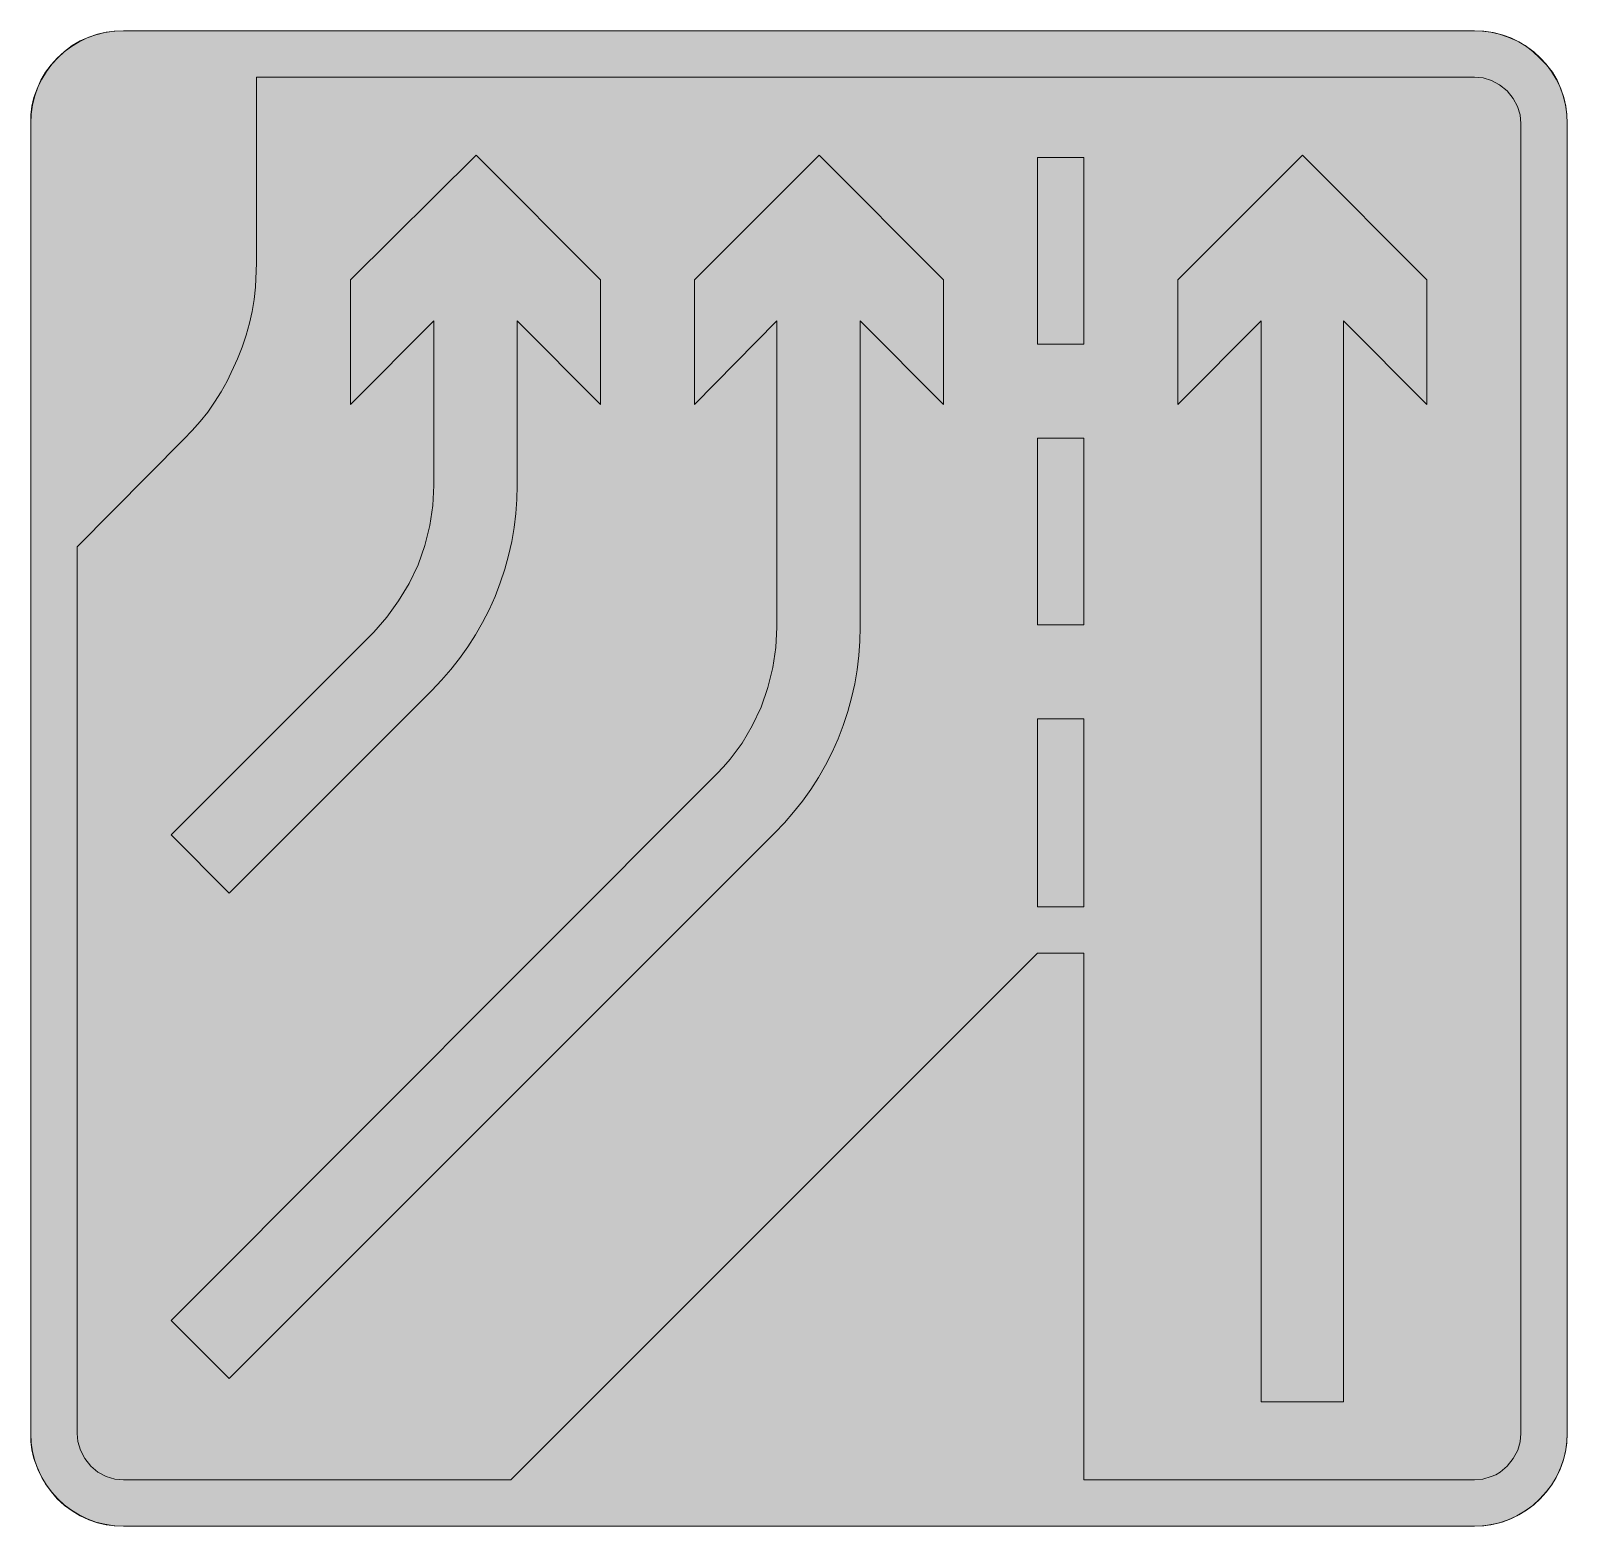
# Model space of a CAD drawing. Header units: metres. Extents: x 154 to 416, y 8 to 264.
import ezdxf

# ---------------------------------------------------------------- set-up
doc = ezdxf.new("R2010")
doc.units = ezdxf.units.M
for name, color, linetype, true_color in [('FILL_LIME_00FF00', 7, 'Continuous', 0x00ff00), ('FILL_WHITE_FFFFFF', 7, 'Continuous', 0xffffff), ('STROKE_LIME_00FF00', 7, 'Continuous', 0x00ff00)]:
    doc.layers.add(name, color=color, linetype=linetype, true_color=true_color)

msp = doc.modelspace()

# ---------------------------------------------------------------- hatches: boundary and pattern name
at = {"layer": 'FILL_LIME_00FF00', "true_color": 0x00ff00}
h = msp.add_hatch(color=7, dxfattribs=at)
h.dxf.hatch_style = 1
h.paths.add_polyline_path([(399.96, 255.6), (401.44, 255.46), (402.89, 255.04), (404.26, 254.31), (405.54, 253.26), (406.59, 251.98), (407.32, 250.6), (407.74, 249.16), (407.88, 247.68), (407.88, 24.3), (407.75, 22.86), (407.34, 21.42), (406.58, 20), (405.54, 18.72), (404.33, 17.68), (403.62, 17.25), (402.84, 16.92), (401.4, 16.51), (399.96, 16.38), (333.36, 16.38), (333.36, 106.2), (325.44, 106.2), (235.62, 16.38), (169.56, 16.38), (168.06, 16.52), (166.57, 16.94), (165.18, 17.67), (163.98, 18.72), (162.93, 20.02), (162.2, 21.44), (161.78, 22.9), (161.64, 24.3), (161.64, 175.5), (179.82, 193.86), (181.26, 195.32), (182.62, 196.86), (183.9, 198.47), (185.09, 200.16), (186.19, 201.91), (187.21, 203.73), (189, 207.54), (189.81, 209.57), (190.49, 211.59), (191.05, 213.62), (191.5, 215.66), (191.83, 217.71), (192.06, 219.77), (192.24, 223.92), (192.24, 255.6), (399.96, 255.6)])
at = {"layer": 'FILL_WHITE_FFFFFF', "true_color": 0xffffff}
h = msp.add_hatch(color=7, dxfattribs=at)
h.dxf.hatch_style = 1
h.paths.add_polyline_path([(399.96, 263.52), (401.34, 263.45), (402.77, 263.25), (404.24, 262.91), (405.72, 262.44), (407.2, 261.8), (408.62, 260.98), (409.95, 259.98), (411.12, 258.84), (412.26, 257.7), (413.26, 256.43), (414.08, 255.07), (414.72, 253.62), (415.19, 252.13), (415.53, 250.65), (415.73, 249.16), (415.8, 247.68), (415.8, 24.3), (415.73, 22.92), (415.53, 21.49), (415.19, 20.02), (414.72, 18.54), (414.08, 17.09), (413.26, 15.7), (412.26, 14.39), (411.12, 13.14), (409.95, 12.02), (408.62, 11.07), (407.2, 10.25), (405.72, 9.54), (404.24, 9.07), (402.77, 8.73), (401.34, 8.53), (399.96, 8.46), (169.56, 8.46), (168.08, 8.53), (166.59, 8.73), (165.11, 9.07), (163.62, 9.54), (162.17, 10.25), (160.79, 11.07), (159.47, 12.02), (158.22, 13.14), (157.18, 14.39), (156.24, 15.7), (155.44, 17.09), (154.8, 18.54), (154.25, 20.02), (153.92, 21.49), (153.76, 22.92), (153.72, 24.3), (153.72, 247.68), (153.76, 249.16), (153.92, 250.65), (154.25, 252.13), (154.8, 253.62), (155.44, 255.07), (156.24, 256.43), (157.18, 257.7), (158.22, 258.84), (159.47, 259.98), (160.79, 260.98), (162.17, 261.8), (163.62, 262.44), (165.11, 262.91), (166.59, 263.25), (168.08, 263.45), (169.56, 263.52), (399.96, 263.52)])
h = msp.add_hatch(color=7, dxfattribs=at)
h.dxf.hatch_style = 1
h.paths.add_polyline_path([(250.92, 221.04), (250.92, 199.8), (236.7, 214.02), (236.7, 185.94), (236.64, 183.57), (236.46, 181.19), (236.17, 178.8), (235.76, 176.42), (235.22, 174.05), (234.57, 171.69), (233.81, 169.35), (232.92, 167.04), (231.92, 164.78), (230.8, 162.59), (229.58, 160.47), (228.26, 158.42), (226.85, 156.45), (225.35, 154.56), (223.77, 152.75), (222.12, 151.02), (187.56, 116.46), (177.66, 126.36), (212.22, 160.92), (214.44, 163.48), (216.47, 166.27), (218.27, 169.27), (219.78, 172.44), (220.96, 175.74), (221.81, 179.12), (222.31, 182.54), (222.48, 185.94), (222.48, 214.02), (208.26, 199.8), (208.26, 221.04), (229.68, 242.28), (250.92, 221.04)])
h = msp.add_hatch(color=7, dxfattribs=at)
h.dxf.hatch_style = 1
h.paths.add_polyline_path([(309.42, 221.04), (309.42, 199.8), (295.2, 214.02), (295.2, 161.82), (295.14, 159.39), (294.96, 156.97), (294.67, 154.55), (294.26, 152.14), (293.72, 149.76), (293.07, 147.39), (292.31, 145.05), (291.42, 142.74), (290.42, 140.48), (289.3, 138.29), (288.08, 136.17), (286.76, 134.12), (285.35, 132.15), (283.85, 130.26), (282.27, 128.45), (280.62, 126.72), (187.56, 33.66), (177.66, 43.56), (270.72, 136.8), (271.9, 137.99), (273.02, 139.26), (275.04, 142), (276.8, 144.98), (278.28, 148.14), (279.46, 151.52), (280.31, 154.91), (280.81, 158.34), (280.98, 161.82), (280.98, 214.02), (266.94, 199.8), (266.94, 221.04), (288.18, 242.28), (309.42, 221.04)])
h = msp.add_hatch(color=7, dxfattribs=at)
h.dxf.hatch_style = 1
h.paths.add_polyline_path([(333.36, 241.92), (333.36, 210.06), (325.44, 210.06), (325.44, 241.92), (333.36, 241.92)])
h = msp.add_hatch(color=7, dxfattribs=at)
h.dxf.hatch_style = 1
h.paths.add_polyline_path([(391.86, 221.04), (391.86, 199.8), (377.64, 214.02), (377.64, 29.7), (363.6, 29.7), (363.6, 214.02), (349.38, 199.8), (349.38, 221.04), (370.62, 242.28), (391.86, 221.04)])
h = msp.add_hatch(color=7, dxfattribs=at)
h.dxf.hatch_style = 1
h.paths.add_polyline_path([(333.36, 194.04), (333.36, 162.18), (325.44, 162.18), (325.44, 194.04), (333.36, 194.04)])
h = msp.add_hatch(color=7, dxfattribs=at)
h.dxf.hatch_style = 1
h.paths.add_polyline_path([(333.36, 146.16), (333.36, 114.12), (325.44, 114.12), (325.44, 146.16), (333.36, 146.16)])

# ---------------------------------------------------------------- linework, layer by layer
at = {"layer": 'FILL_LIME_00FF00', "lineweight": 0, "true_color": 0x00ff00}
msp.add_lwpolyline([(399.96, 255.6), (401.44, 255.46), (402.89, 255.04), (404.26, 254.31), (405.54, 253.26), (406.59, 251.98), (407.32, 250.6), (407.74, 249.16), (407.88, 247.68), (407.88, 24.3), (407.75, 22.86), (407.34, 21.42), (406.58, 20), (405.54, 18.72), (404.33, 17.68), (403.62, 17.25), (402.84, 16.92), (401.4, 16.51), (399.96, 16.38), (333.36, 16.38), (333.36, 106.2), (325.44, 106.2), (235.62, 16.38), (169.56, 16.38), (168.06, 16.52), (166.57, 16.94), (165.18, 17.67), (163.98, 18.72), (162.93, 20.02), (162.2, 21.44), (161.78, 22.9), (161.64, 24.3), (161.64, 175.5), (179.82, 193.86), (181.26, 195.32), (182.62, 196.86), (183.9, 198.47), (185.09, 200.16), (186.19, 201.91), (187.21, 203.73), (189, 207.54), (189.81, 209.57), (190.49, 211.59), (191.05, 213.62), (191.5, 215.66), (191.83, 217.71), (192.06, 219.77), (192.24, 223.92), (192.24, 255.6)], close=True, dxfattribs=at)
at = {"layer": 'FILL_WHITE_FFFFFF', "lineweight": 0, "true_color": 0xffffff}
for points in [[(399.96, 263.52), (401.34, 263.45), (402.77, 263.25), (404.24, 262.91), (405.72, 262.44), (407.2, 261.8), (408.62, 260.98), (409.95, 259.98), (411.12, 258.84), (412.26, 257.7), (413.26, 256.43), (414.08, 255.07), (414.72, 253.62), (415.19, 252.13), (415.53, 250.65), (415.73, 249.16), (415.8, 247.68), (415.8, 24.3), (415.73, 22.92), (415.53, 21.49), (415.19, 20.02), (414.72, 18.54), (414.08, 17.09), (413.26, 15.7), (412.26, 14.39), (411.12, 13.14), (409.95, 12.02), (408.62, 11.07), (407.2, 10.25), (405.72, 9.54), (404.24, 9.07), (402.77, 8.73), (401.34, 8.53), (399.96, 8.46), (169.56, 8.46), (168.08, 8.53), (166.59, 8.73), (165.11, 9.07), (163.62, 9.54), (162.17, 10.25), (160.79, 11.07), (159.47, 12.02), (158.22, 13.14), (157.18, 14.39), (156.24, 15.7), (155.44, 17.09), (154.8, 18.54), (154.25, 20.02), (153.92, 21.49), (153.76, 22.92), (153.72, 24.3), (153.72, 247.68), (153.76, 249.16), (153.92, 250.65), (154.25, 252.13), (154.8, 253.62), (155.44, 255.07), (156.24, 256.43), (157.18, 257.7), (158.22, 258.84), (159.47, 259.98), (160.79, 260.98), (162.17, 261.8), (163.62, 262.44), (165.11, 262.91), (166.59, 263.25), (168.08, 263.45), (169.56, 263.52)], [(250.92, 221.04), (250.92, 199.8), (236.7, 214.02), (236.7, 185.94), (236.64, 183.57), (236.46, 181.19), (236.17, 178.8), (235.76, 176.42), (235.22, 174.05), (234.57, 171.69), (233.81, 169.35), (232.92, 167.04), (231.92, 164.78), (230.8, 162.59), (229.58, 160.47), (228.26, 158.42), (226.85, 156.45), (225.35, 154.56), (223.77, 152.75), (222.12, 151.02), (187.56, 116.46), (177.66, 126.36), (212.22, 160.92), (214.44, 163.48), (216.47, 166.27), (218.27, 169.27), (219.78, 172.44), (220.96, 175.74), (221.81, 179.12), (222.31, 182.54), (222.48, 185.94), (222.48, 214.02), (208.26, 199.8), (208.26, 221.04), (229.68, 242.28)], [(333.36, 241.92), (333.36, 210.06), (325.44, 210.06), (325.44, 241.92)], [(333.36, 194.04), (333.36, 162.18), (325.44, 162.18), (325.44, 194.04)], [(333.36, 146.16), (333.36, 114.12), (325.44, 114.12), (325.44, 146.16)]]:
    msp.add_lwpolyline(points, close=True, dxfattribs=at)
at = {"layer": 'FILL_WHITE_FFFFFF', "lineweight": 0, "true_color": 0x00ff00}
for points in [[(309.42, 221.04), (309.42, 199.8), (295.2, 214.02), (295.2, 161.82), (295.14, 159.39), (294.96, 156.97), (294.67, 154.55), (294.26, 152.14), (293.72, 149.76), (293.07, 147.39), (292.31, 145.05), (291.42, 142.74), (290.42, 140.48), (289.3, 138.29), (288.08, 136.17), (286.76, 134.12), (285.35, 132.15), (283.85, 130.26), (282.27, 128.45), (280.62, 126.72), (187.56, 33.66), (177.66, 43.56), (270.72, 136.8), (271.9, 137.99), (273.02, 139.26), (275.04, 142), (276.8, 144.98), (278.28, 148.14), (279.46, 151.52), (280.31, 154.91), (280.81, 158.34), (280.98, 161.82), (280.98, 214.02), (266.94, 199.8), (266.94, 221.04), (288.18, 242.28)], [(391.86, 221.04), (391.86, 199.8), (377.64, 214.02), (377.64, 29.7), (363.6, 29.7), (363.6, 214.02), (349.38, 199.8), (349.38, 221.04), (370.62, 242.28)]]:
    msp.add_lwpolyline(points, close=True, dxfattribs=at)
at = {"layer": 'STROKE_LIME_00FF00', "lineweight": 0, "true_color": 0x00ff00}
for points in [[(169.56, 263.52), (167.93, 263.44), (166.35, 263.2), (164.82, 262.81), (163.36, 262.29), (161.98, 261.62), (160.67, 260.83), (159.45, 259.93), (158.33, 258.91), (157.31, 257.79), (156.41, 256.57), (155.62, 255.26), (154.95, 253.88), (154.43, 252.42), (154.04, 250.89), (153.8, 249.31), (153.72, 247.68)], [(399.96, 263.52), (169.56, 263.52)], [(415.8, 247.68), (415.72, 249.31), (415.48, 250.89), (415.09, 252.42), (414.57, 253.88), (413.9, 255.26), (413.11, 256.57), (412.21, 257.79), (411.19, 258.91), (410.07, 259.93), (408.85, 260.83), (407.54, 261.62), (406.16, 262.29), (404.7, 262.81), (403.17, 263.2), (401.59, 263.44), (399.96, 263.52)], [(153.72, 247.68), (153.72, 24.3)], [(415.8, 24.3), (415.8, 247.68)], [(153.72, 24.3), (153.8, 22.7), (154.04, 21.14), (154.43, 19.63), (154.95, 18.18), (155.62, 16.8), (156.41, 15.49), (157.31, 14.27), (158.33, 13.14), (159.45, 12.11), (160.67, 11.19), (161.98, 10.39), (163.36, 9.72), (164.82, 9.18), (166.35, 8.79), (167.93, 8.54), (169.56, 8.46)], [(399.96, 8.46), (401.59, 8.54), (403.17, 8.79), (404.7, 9.18), (406.16, 9.72), (407.54, 10.39), (408.85, 11.19), (410.07, 12.11), (411.19, 13.14), (412.21, 14.27), (413.11, 15.49), (413.9, 16.8), (414.57, 18.18), (415.09, 19.63), (415.48, 21.14), (415.72, 22.7), (415.8, 24.3)], [(169.56, 8.46), (399.96, 8.46)]]:
    msp.add_lwpolyline(points, dxfattribs=at)

doc.saveas('drawing.dxf')
